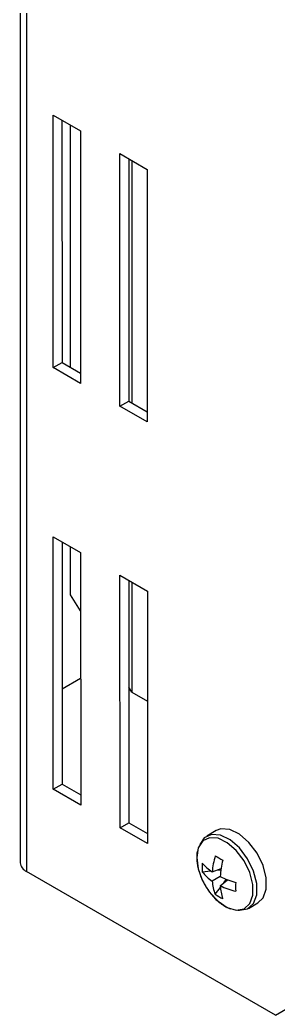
# Model space of a CAD drawing. Extents: x 12.3 to 108.7, y 1.1 to 80.4.
# Drawn here: x 72.819 to 73.653, y 64.991 to 68.21 of the extents above; entities that cross this region are included whole.
import ezdxf

# ---------------------------------------------------------------- set-up
doc = ezdxf.new("R2010")
doc.units = 0
doc.header["$MEASUREMENT"] = 0
doc.layers.add('OBJECT', color=7, linetype='CONTINUOUS')

msp = doc.modelspace()

# ---------------------------------------------------------------- linework, layer by layer
at = {"layer": 'OBJECT'}
for p, q in [((72.8187, 71.0159), (72.8196, 65.4843)), ((72.8392, 70.9873), (72.8401, 65.4557)), ((72.9264, 67.9017), (73.0148, 67.8506)), ((72.9265, 67.0852), (72.9264, 67.9017)), ((72.9547, 67.8853), (72.9548, 67.1015)), ((72.9823, 67.0856), (72.9822, 67.8695)), ((73.0148, 67.8506), (73.0149, 67.0342)), ((73.142, 67.7772), (73.2304, 67.7261)), ((73.1422, 66.9607), (73.142, 67.7772)), ((73.1703, 67.7608), (73.1704, 66.977)), ((73.1803, 67.7551), (73.1804, 66.9713)), ((73.2304, 67.7261), (73.2305, 66.9097)), ((72.9265, 67.0852), (72.9548, 67.1015)), ((73.0149, 67.0342), (72.9265, 67.0852)), ((72.9548, 67.1015), (73.0149, 67.0668)), ((73.1422, 66.9607), (73.1704, 66.977)), ((73.1704, 66.977), (73.2305, 66.9423)), ((73.2305, 66.9097), (73.1422, 66.9607)), ((72.9266, 66.5382), (73.015, 66.4871)), ((72.9267, 65.7217), (72.9266, 66.5382)), ((72.9549, 66.5218), (72.955, 65.738)), ((72.9824, 66.3503), (72.9824, 66.5059)), ((73.015, 66.4871), (73.0151, 65.6707)), ((73.1422, 66.4137), (73.2306, 66.3626)), ((73.1424, 65.5972), (73.1422, 66.4137)), ((73.1705, 66.3973), (73.1706, 65.6135)), ((73.1805, 66.3916), (73.1805, 66.0361)), ((73.2306, 66.3626), (73.2307, 65.5462)), ((73.015, 66.2986), (72.9824, 66.3503)), ((72.9549, 66.0466), (73.015, 66.0813)), ((73.1805, 66.0361), (73.1706, 66.0518)), ((73.1805, 66.0361), (73.2307, 66.0071)), ((72.9267, 65.7217), (72.955, 65.738)), ((73.0151, 65.6707), (72.9267, 65.7217)), ((72.955, 65.738), (73.0151, 65.7033)), ((73.1424, 65.5972), (73.1706, 65.6135)), ((73.2307, 65.5462), (73.1424, 65.5972)), ((73.1706, 65.6135), (73.2307, 65.5788)), ((73.4531, 65.588), (73.4225, 65.5702)), ((73.4402, 65.4545), (73.4689, 65.4653)), ((73.4545, 65.4599), (73.4684, 65.4615)), ((73.6445, 64.9914), (72.8401, 65.4557)), ((73.4082, 65.4544), (73.4356, 65.4577)), ((73.4661, 65.4396), (73.4402, 65.4246)), ((73.4661, 65.4096), (73.4898, 65.4291)), ((73.4779, 65.4193), (73.4863, 65.4305)), ((73.4501, 65.382), (73.4666, 65.4041)), ((73.5575, 65.3364), (73.5882, 65.3541)), ((73.6445, 64.9914), (73.7328, 65.0424))]:
    msp.add_line(p, q, dxfattribs=at)
at = {"layer": 'OBJECT', "flags": 128}
for points in [[(73.5882, 65.3541), (73.6046, 65.3701), (73.6148, 65.3986), (73.6148, 65.4348), (73.6046, 65.475), (73.5853, 65.5148), (73.559, 65.5499), (73.5285, 65.5763), (73.4972, 65.5914), (73.4684, 65.5935), (73.4531, 65.588)], [(73.4291, 65.3925), (73.4316, 65.3891), (73.459, 65.3594), (73.4889, 65.3393), (73.5179, 65.331), (73.543, 65.3354), (73.5614, 65.3521), (73.5711, 65.3792), (73.5711, 65.4138), (73.5614, 65.4522), (73.543, 65.4901), (73.5179, 65.5235), (73.4889, 65.5488), (73.459, 65.5632), (73.4315, 65.5651), (73.4095, 65.5544), (73.3952, 65.5322), (73.3903, 65.5009), (73.3903, 65.5009)], [(73.5231, 65.3308), (73.5283, 65.3303), (73.5546, 65.3349), (73.5739, 65.3524), (73.5841, 65.3808), (73.5841, 65.4171), (73.5739, 65.4573), (73.5546, 65.4971), (73.5283, 65.5321), (73.4978, 65.5586), (73.4665, 65.5737), (73.4377, 65.5757), (73.4146, 65.5645), (73.4004, 65.5432)], [(73.3903, 65.5009), (73.3952, 65.4639), (73.4068, 65.431)]]:
    msp.add_lwpolyline(points, dxfattribs=at)
at = {"layer": 'OBJECT'}
for centre, radius, start, end in [((73.6877, 65.4344), 0.2483, 163.111, 175.3472), ((74.1673, 66.721), 1.4104, 239.4348, 240.5706), ((72.8546, 65.4878), 0.0352, 185.6913, 245.6238), ((73.5475, 65.4684), 0.1399, 174.2749, 185.742), ((73.5249, 65.5839), 0.1546, 221.0234, 236.7723), ((73.7783, 65.4187), 0.3129, 166.3407, 176.172), ((73.6082, 65.5216), 0.2208, 204.2358, 215.7758), ((73.5189, 65.5408), 0.1403, 217.9541, 235.8727), ((73.6041, 65.7204), 0.3129, 243.8387, 253.6708), ((73.5801, 65.4347), 0.1403, 184.1384, 202.0574), ((73.6205, 65.4183), 0.1546, 183.2393, 198.9875), ((73.5724, 65.634), 0.2483, 244.6639, 256.9), ((74.929, 65.4064), 1.413, 179.4416, 180.5753), ((73.5318, 65.4956), 0.1399, 234.2697, 245.7357)]:
    msp.add_arc(centre, radius, start, end, dxfattribs=at)
for points, knots in [([(73.3934, 65.5242), (73.3922, 65.5201), (73.3901, 65.5133), (73.3901, 65.5054), (73.3901, 65.5023)], [0, 0, 0, 0, 0.6073082, 1, 1, 1, 1]), ([(73.3901, 65.5023), (73.3904, 65.496), (73.3912, 65.478), (73.3995, 65.4458), (73.4171, 65.4084), (73.4414, 65.3752), (73.4693, 65.3487), (73.489, 65.3395), (73.4985, 65.3351)], [0, 0, 0, 0, 0.097095, 0.280133, 0.462917, 0.645758, 0.829616, 1, 1, 1, 1])]:
    msp.add_open_spline(points, degree=3, knots=knots, dxfattribs=at)

doc.saveas('drawing.dxf')
